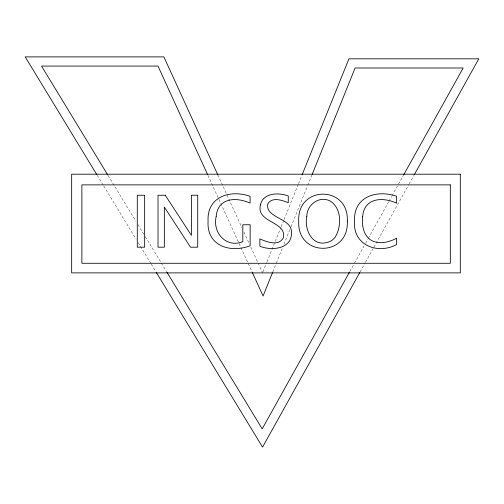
<?xml version="1.0" encoding="UTF-8"?>
<svg xmlns="http://www.w3.org/2000/svg" width="504" height="504" viewBox="0 0 504 504"><rect width="100%" height="100%" fill="white"/><g stroke="black" fill="none" stroke-linecap="round" stroke-linejoin="round"><path stroke-width="0.38" stroke-dasharray="2.52 1.89" d="M262.849 272.047L266.679 262.553M266.975 261.822L280.829 227.499M281.125 226.775L283.777 220.198M284.073 219.473L298.217 184.42M298.513 183.689L301.757 175.657M272.777 271.965L276.016 263.951M276.305 263.22L282.479 247.924M283.954 244.282L289.832 229.717M291.01 226.8L307.478 186.007M307.768 185.283L311.888 175.083M349.87 271.467L354.079 263.901M354.463 263.214L364.033 246.034M365.564 243.281L367.857 239.161M368.241 238.474L388.534 202.041M388.918 201.354L391.595 196.541M391.98 195.854L403.465 175.234M360.152 271.864L365.129 262.93M365.507 262.244L373.546 247.811M373.93 247.124L408.757 184.59M409.141 183.903L413.734 175.657M108.139 175.581L135.929 221.269M137.97 224.627L143.69 234.032M145.328 236.722L166.578 271.656M97.222 175.304L103.364 185.396M103.774 186.064L136.099 239.217M138.146 242.582L150.835 263.435M151.244 264.109L155.742 271.511M217.797 174.844L241.97 227.739M243.93 232.029L249.486 244.182M250.79 247.042L262.553 272.777M207.925 175.323L252.309 272.437"/><path stroke-width="0.76" d="M302.053 174.926L348.919 58.823L478.8 58.823L414.118 174.97M272.481 272.689L263.075 295.999L252.309 272.437M312.184 174.352L355.112 68.002L463.182 68.002L403.843 174.548M349.486 272.154L262.2 428.873L166.988 272.33M359.768 272.551L262.553 447.111L156.152 272.185M107.73 174.913L41.53 66.068L157.998 66.068L207.598 174.611M96.812 174.63L25.2 56.889L163.894 56.889L217.797 174.844M306.829 216.323C304.12 228.583 311.56 246.298 326.567 242.619A13.929 13.929 0 0 0 335.129 237.239C341.769 226.403 341.914 208.07 329.899 200.888C319.095 195.539 306.848 204.782 306.829 216.323M216.191 216.386C212.323 232.634 226.157 248.39 242.821 241.681L242.821 224.765L250.154 224.765L250.154 245.788C230.196 253.336 206.501 245.902 208.07 221.218C206.697 196.736 230.095 189.258 250.085 196.302L250.085 203.106C236.074 196.743 217.753 197.776 216.191 216.386M362.685 216.405C361.721 224.608 363.025 234.19 370.043 239.507C378.069 245.108 388.679 242.437 396.654 238.203L396.654 244.522C377.836 254.829 352.51 245.12 354.57 221.256C353.178 196.686 376.557 189.384 396.579 196.226L396.579 203.143C382.58 196.718 364.209 197.77 362.685 216.405M347.306 221.111C349.272 257.261 296.856 257.399 298.727 221.18C296.843 185.189 349.114 185.126 347.306 221.111M260.429 204.838C255.83 223.007 287.438 221.262 283.292 238.058C278.284 246.494 266.83 241.914 259.875 238.909L259.875 246.21C271.083 250.986 291.312 249.184 291.501 233.503C292.893 217.444 264.757 218.629 267.832 203.792C272.349 196.579 282.038 200.308 288.269 202.684L288.269 195.949C278.743 192.345 263.201 192.578 260.429 204.838M460.297 174.201L71.662 174.201L71.662 272.885L460.297 272.885L460.297 174.201M450.318 184.867L81.881 184.867L81.881 263.283L450.318 263.283L450.318 184.867M144.654 195.243L137.283 195.243L137.283 247.193L144.654 247.193L144.654 195.243M165.255 195.243L158.023 195.243L158.023 247.193L164.342 247.193L164.342 207.075L190.525 247.193L197.719 247.193L197.719 195.243L191.4 195.243L191.4 235.362L165.255 195.243"/></g></svg>
